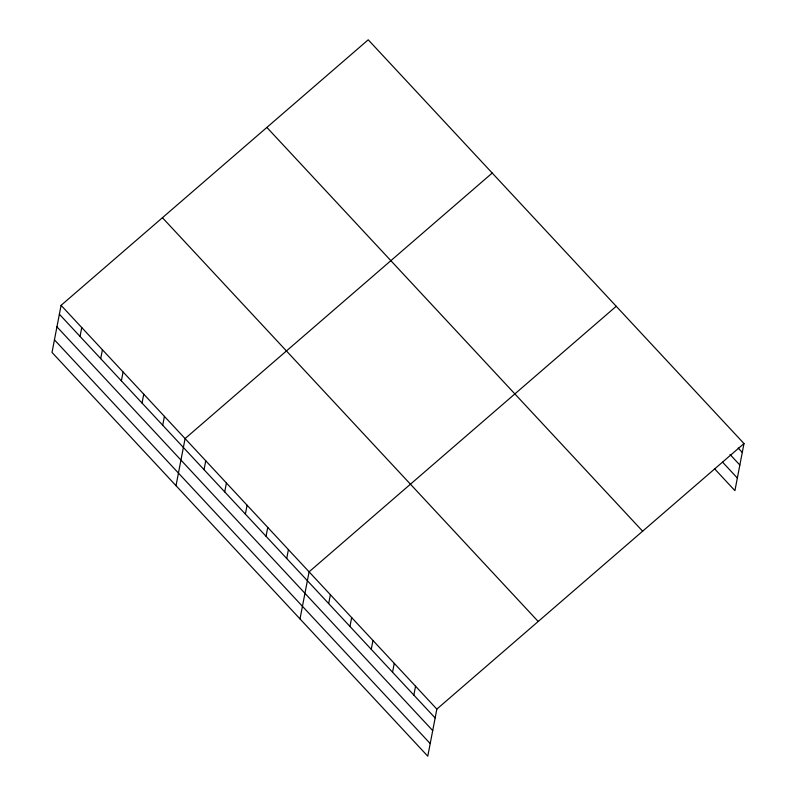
<?xml version="1.0" encoding="UTF-8"?>
<svg xmlns="http://www.w3.org/2000/svg" width="796" height="796" viewBox="0 0 796 796"><rect width="100%" height="100%" fill="white"/><g stroke="black" fill="none" stroke-linecap="round" stroke-linejoin="round"><path stroke-width="1.19" d="M61.083 305.346L52.009 352.439L427.78 756.2L436.845 709.107L743.991 443.561L368.22 39.8L61.083 305.346L436.845 709.107M80.038 336.419L81.749 327.554M100.704 358.628L102.415 349.762M121.37 380.836L123.082 371.971M142.036 403.045L143.748 394.169M162.702 425.253L164.414 416.378M176.016 485.679L185.08 438.586L492.226 173.04M204.045 469.66L205.746 460.794M224.711 491.868L226.412 483.003M245.377 514.077L247.088 505.211M266.043 536.285L267.755 527.41M286.709 558.493L288.421 549.618M300.012 618.92L309.087 571.827L616.233 306.281M328.668 603.577L330.38 594.712M349.961 626.452L351.673 617.587M371.254 649.337L372.966 640.462M392.547 672.212L394.259 663.347M413.84 695.097L415.552 686.222M743.991 443.561L734.917 490.654L714.45 468.655M738.19 448.029L742.28 452.426M730.022 454.486L739.852 465.043M722.609 462.197L737.355 478.038M266.869 127.43L642.631 531.191M162.434 217.716L538.205 621.477M59.372 314.221L435.133 717.972M56.944 326.828L432.706 730.589M54.436 339.832L430.208 743.583"/></g></svg>
